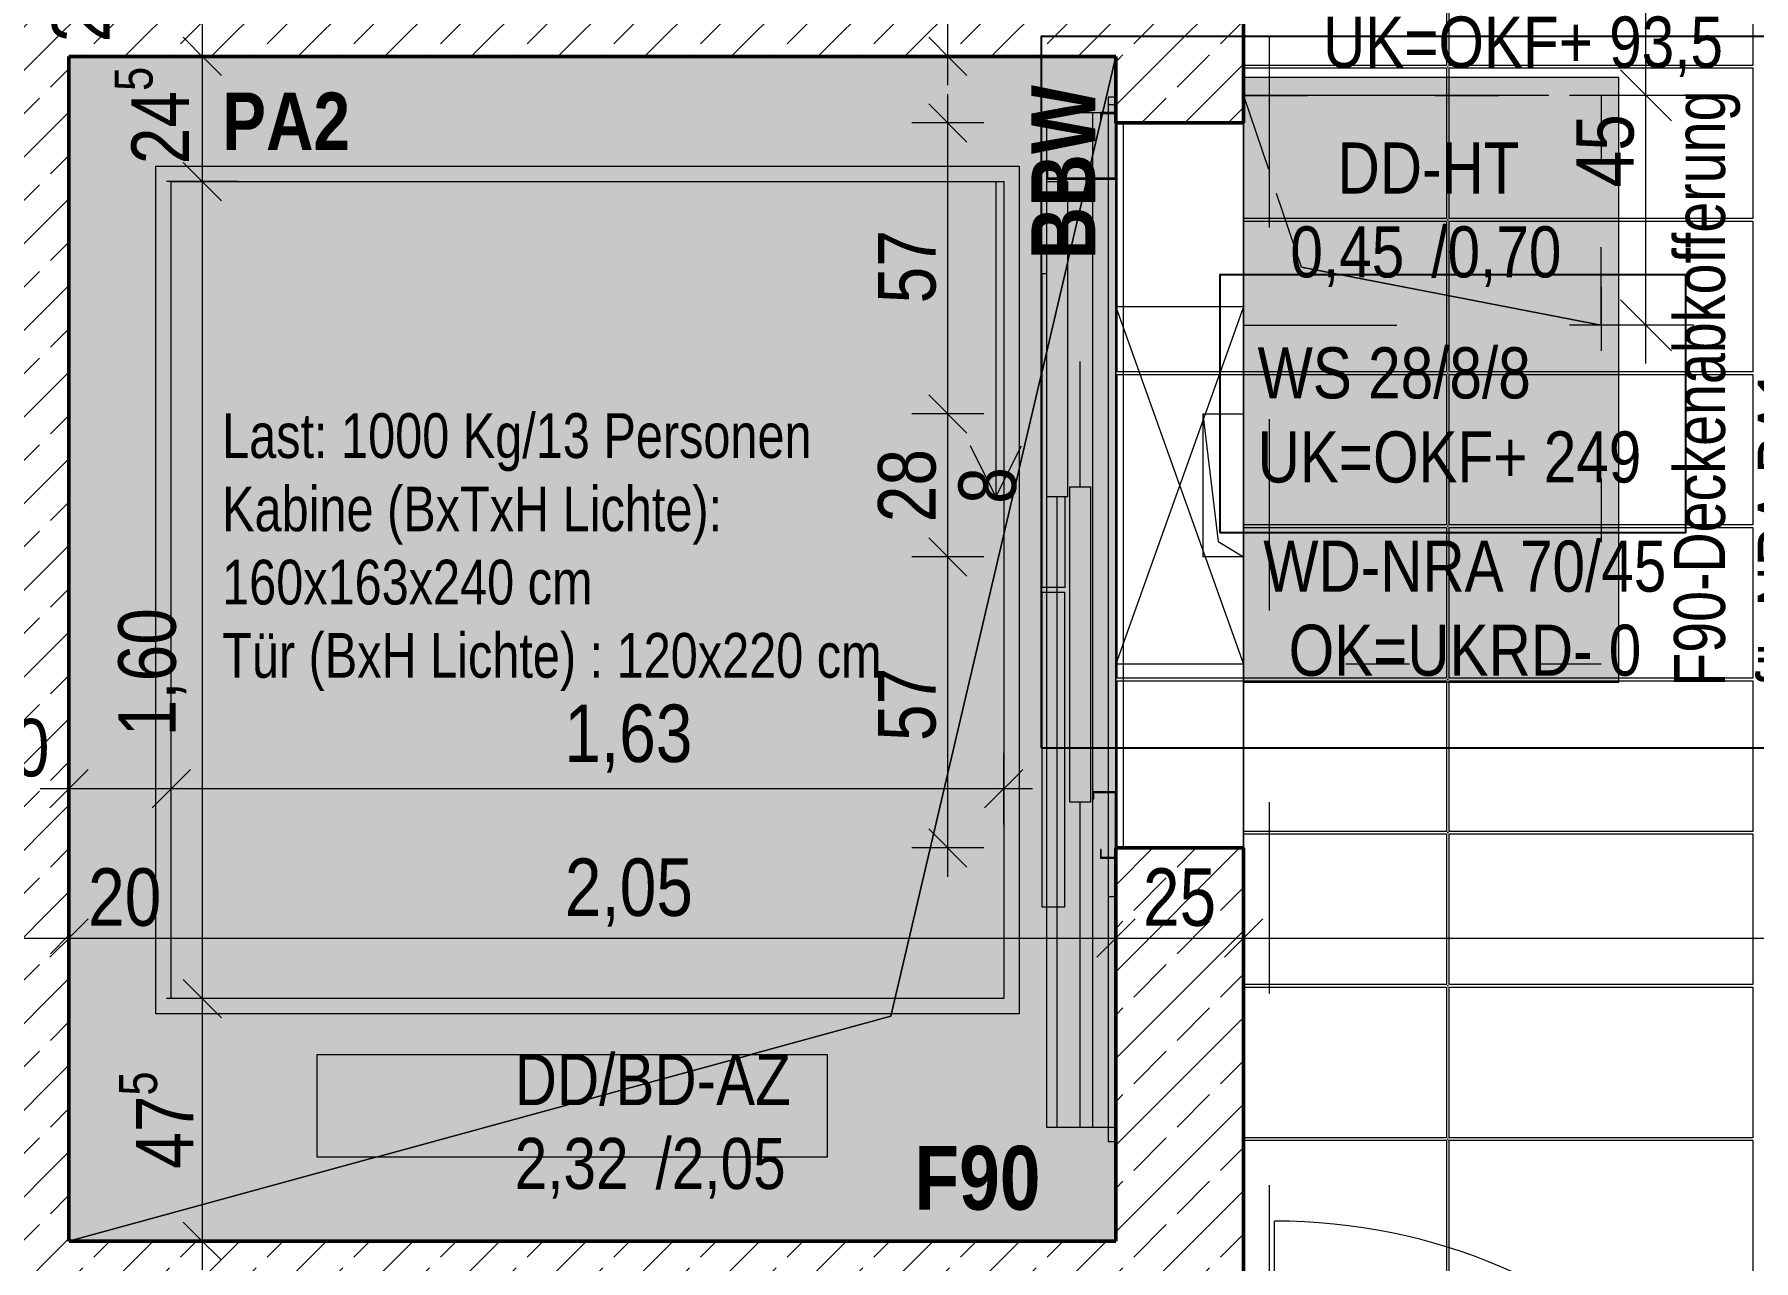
# Model space of a CAD drawing. Header units: centimetres. Extents: x 52.8 to 69.4, y 16.8 to 58.2.
# Drawn here: x 58.37 to 65.11, y 45.69 to 50.49 of the extents above; entities that cross this region are included whole.
import ezdxf
from ezdxf.xclip import XClip

# ---------------------------------------------------------------- set-up
doc = ezdxf.new("R2010")
doc.units = ezdxf.units.CM
doc.header["$MEASUREMENT"] = 0
doc.header["$XCLIPFRAME"] = 0
doc.set_wipeout_variables(frame=1)
for name, pattern in [('Punktlinie_ eng', [0.075, 0.025, -0.05]), ('Strichlinie', [0.4, 0.3, -0.1]), ('Strichlinie kurz', [0.15, 0.075, -0.075]), ('Strichlinie_ eng', [0.23, 0.15, -0.08]), ('Wipeout_Contour', [100, 0, -100])]:
    doc.linetypes.add(name, pattern=pattern)
for name, color, linetype in [('6._6.OG mit 2x Wunschposition Steuerschränke (rot)_1_Bemaßung 100.gfb', 7, 'Continuous'), ('6._6.OG mit 2x Wunschposition Steuerschränke (rot)_1_Bemaßung 50.gfb', 7, 'Continuous'), ('6._6.OG mit 2x Wunschposition Steuerschränke (rot)_1_Bodenbelag.gfb', 7, 'Continuous'), ('6._6.OG mit 2x Wunschposition Steuerschränke (rot)_1_Dach.gfb', 7, 'Continuous'), ('6._6.OG mit 2x Wunschposition Steuerschränke (rot)_1_Decken.gfb', 7, 'Continuous'), ('6._6.OG mit 2x Wunschposition Steuerschränke (rot)_1_Neubau_Wände massiv.gfb', 7, 'Continuous'), ('6._6.OG mit 2x Wunschposition Steuerschränke (rot)_1_Raumstempel_gemeinsam.gfb', 7, 'Continuous'), ('6._6.OG mit 2x Wunschposition Steuerschränke (rot)_1_Raumstempel_TF.gfb', 7, 'Continuous'), ('6._6.OG mit 2x Wunschposition Steuerschränke (rot)_1_Stahlbau.gfb', 7, 'Continuous'), ('6._6.OG mit 2x Wunschposition Steuerschränke (rot)_1_Text 1_50.gfb', 7, 'Continuous'), ('6._6.OG mit 2x Wunschposition Steuerschränke (rot)_1_Treppen_ Rampen.gfb', 7, 'Continuous'), ('6._6.OG mit 2x Wunschposition Steuerschränke (rot)_1_Unterdecken.gfb', 7, 'Continuous'), ('6._6.OG mit 2x Wunschposition Steuerschränke (rot)_1_Wolken.gfb', 7, 'Continuous'), ('6._6.OG mit 2x Wunschposition Steuerschränke (rot)_1_Wände innen TB.gfb', 7, 'Continuous'), ('6._6.OG mit 2x Wunschposition Steuerschränke (rot)_1_Wände massiv.gfb', 7, 'Continuous')]:
    doc.layers.add(name, color=color, linetype=linetype)
doc.styles.add('ERSTELLTER_STIL_2', font='ARIALNB.TTF')
doc.styles.add('ERSTELLTER_STIL_3', font='')
doc.styles.get('ERSTELLTER_STIL_3').set_extended_font_data('Arial Narrow')
doc.linetypes.add('Welle', pattern='A,0,[1,SEL17_ARC_5_GN_SN_AU_XX_002 _BV1.Shx,S=0.00448,R=0,X=0,Y=0],-0.564444,0', length=0.564444)
pattern_1 = [(45, (42.56998, 24.06177), (-0.1697056, 0.1697056), []), (45, (42.48513, 24.14663), (-0.1697056, 0.1697056), [0.18, -0.06])]

# ---------------------------------------------------------------- blocks, each defined once
blk = doc.blocks.new('*X3')
at = {"layer": '6._6.OG mit 2x Wunschposition Steuerschränke (rot)_1_Bodenbelag.gfb', "color": 254, "linetype": 'Continuous', "lineweight": 18, "ltscale": 10, "true_color": 0xdfdfdf}
for p, q in [((63.905, 50.9568), (63.905, 50.3668)), ((63.915, 50.3668), (63.915, 50.9568)), ((65.105, 50.9568), (65.105, 50.3668)), ((63.905, 50.3668), (63.11, 50.3668)), ((65.105, 50.3668), (63.915, 50.3668)), ((63.11, 50.3568), (63.905, 50.3568)), ((63.905, 50.3568), (63.905, 49.7668)), ((63.915, 49.7668), (63.915, 50.3568)), ((63.915, 50.3568), (65.105, 50.3568)), ((65.105, 50.3568), (65.105, 49.7668)), ((63.905, 49.7668), (63.11, 49.7668)), ((63.11, 49.7568), (63.905, 49.7568)), ((63.905, 49.7568), (63.905, 49.1668)), ((65.105, 49.7668), (63.915, 49.7668)), ((63.915, 49.1668), (63.915, 49.7568)), ((63.915, 49.7568), (65.105, 49.7568)), ((65.105, 49.7568), (65.105, 49.1668)), ((63.905, 49.1668), (63.11, 49.1668)), ((63.11, 49.1568), (63.905, 49.1568)), ((63.905, 49.1568), (63.905, 48.5668)), ((65.105, 49.1668), (63.915, 49.1668)), ((63.915, 48.5668), (63.915, 49.1568)), ((63.915, 49.1568), (65.105, 49.1568)), ((65.105, 49.1568), (65.105, 48.5668)), ((63.905, 48.5668), (63.11, 48.5668)), ((63.11, 48.5568), (63.905, 48.5568)), ((63.905, 48.5568), (63.905, 47.9668)), ((65.105, 48.5668), (63.915, 48.5668)), ((63.915, 47.9668), (63.915, 48.5568)), ((63.915, 48.5568), (65.105, 48.5568)), ((65.105, 48.5568), (65.105, 47.9668)), ((63.905, 47.9668), (63.11, 47.9668)), ((63.11, 47.9568), (63.905, 47.9568)), ((63.905, 47.9568), (63.905, 47.3668)), ((65.105, 47.9668), (63.915, 47.9668)), ((63.915, 47.3668), (63.915, 47.9568)), ((63.915, 47.9568), (65.105, 47.9568)), ((65.105, 47.9568), (65.105, 47.3668)), ((63.905, 47.3668), (63.11, 47.3668)), ((63.11, 47.3568), (63.905, 47.3568)), ((63.905, 47.3568), (63.905, 46.7668)), ((65.105, 47.3668), (63.915, 47.3668)), ((63.915, 46.7668), (63.915, 47.3568)), ((63.915, 47.3568), (65.105, 47.3568)), ((65.105, 47.3568), (65.105, 46.7668)), ((63.905, 46.7668), (63.11, 46.7668)), ((63.11, 46.7568), (63.905, 46.7568)), ((63.905, 46.7568), (63.905, 46.1668)), ((65.105, 46.7668), (63.915, 46.7668)), ((63.915, 46.1668), (63.915, 46.7568)), ((63.915, 46.7568), (65.105, 46.7568)), ((65.105, 46.7568), (65.105, 46.1668)), ((63.905, 46.1668), (63.11, 46.1668)), ((63.11, 46.1568), (63.905, 46.1568)), ((63.905, 46.1568), (63.905, 45.5668)), ((65.105, 46.1668), (63.915, 46.1668)), ((63.915, 45.5668), (63.915, 46.1568)), ((63.915, 46.1568), (65.105, 46.1568)), ((65.105, 46.1568), (65.105, 45.5668))]:
    blk.add_line(p, q, dxfattribs=at)
for p in [(63.91, 50.3618), (63.91, 50.3618), (63.91, 50.3618), (63.91, 50.3618), (63.91, 49.7618), (63.91, 49.7618), (63.91, 49.7618), (63.91, 49.7618), (63.91, 49.1618), (63.91, 49.1618), (63.91, 49.1618), (63.91, 49.1618), (63.91, 48.5618), (63.91, 48.5618), (63.91, 48.5618), (63.91, 48.5618), (63.91, 47.9618), (63.91, 47.9618), (63.91, 47.9618), (63.91, 47.9618), (63.91, 47.3618), (63.91, 47.3618), (63.91, 47.3618), (63.91, 47.3618), (63.91, 46.7618), (63.91, 46.7618), (63.91, 46.7618), (63.91, 46.7618), (63.91, 46.1618), (63.91, 46.1618), (63.91, 46.1618), (63.91, 46.1618)]:
    blk.add_point(p, dxfattribs=at)
blk = doc.blocks.new('*X4')
at = {"layer": '6._6.OG mit 2x Wunschposition Steuerschränke (rot)_1_Bodenbelag.gfb', "color": 254, "linetype": 'Continuous', "lineweight": 18, "ltscale": 10, "true_color": 0xdfdfdf}
for p, q in [((62.615, 49.1668), (62.615, 50.1418)), ((63.11, 49.1668), (62.615, 49.1668)), ((62.615, 47.9668), (62.615, 49.1568)), ((62.615, 49.1568), (63.11, 49.1568)), ((63.11, 47.9668), (62.615, 47.9668)), ((62.615, 47.3018), (62.615, 47.9568)), ((62.615, 47.9568), (63.11, 47.9568))]:
    blk.add_line(p, q, dxfattribs=at)
blk = doc.blocks.new('Zeichnung_2_1', base_point=(42.57, 24.0618))
at = {"layer": '6._6.OG mit 2x Wunschposition Steuerschränke (rot)_1_Dach.gfb', "linetype": 'Continuous', "lineweight": 0, "true_color": 0x5f5f5f}
blk.add_hatch(color=251, dxfattribs=at).paths.add_polyline_path([(63.11, 47.9518), (64.58, 47.9518), (64.58, 50.3192), (63.11, 50.3192)])
at = {"layer": '6._6.OG mit 2x Wunschposition Steuerschränke (rot)_1_Bemaßung 100.gfb', "color": 7, "linetype": 'Continuous', "lineweight": 13, "ltscale": 10}
for p, q in [((61.9519, 50.1418), (61.9519, 50.2543)), ((62.0269, 50.0668), (61.8769, 50.2168)), ((62.0925, 50.1418), (61.8112, 50.1418))]:
    blk.add_line(p, q, dxfattribs=at)
at = {"layer": '6._6.OG mit 2x Wunschposition Steuerschränke (rot)_1_Bemaßung 50.gfb', "color": 7, "linetype": 'Continuous', "lineweight": 13, "ltscale": 10}
for p, q in [((64.6858, 50.2492), (64.6858, 55.4418)), ((64.5858, 50.3492), (64.7858, 50.1492)), ((64.8733, 50.2492), (64.3858, 50.2492)), ((64.6858, 49.3492), (64.6858, 50.2492)), ((64.5858, 49.4492), (64.7858, 49.2492)), ((64.8733, 49.3492), (64.3858, 49.3492)), ((64.6858, 49.1992), (64.6858, 49.3492))]:
    blk.add_line(p, q, dxfattribs=at)
at = {"layer": '6._6.OG mit 2x Wunschposition Steuerschränke (rot)_1_Bodenbelag.gfb', "color": 7, "linetype": 'Continuous', "lineweight": 13, "ltscale": 10, "flags": 128}
for points in [[(63.11, 52.0118), (63.11, 49.7518), (63.11, 47.0718), (63.11, 43.3218), (68.31, 43.3218), (68.31, 52.4918), (68.31, 55.0618), (63.11, 55.0618)], [(62.61, 47.3018), (63.11, 47.3018), (63.11, 50.1418), (62.61, 50.1418)]]:
    blk.add_lwpolyline(points, close=True, dxfattribs=at)
at = {"layer": '6._6.OG mit 2x Wunschposition Steuerschränke (rot)_1_Dach.gfb', "color": 8, "linetype": 'Continuous', "lineweight": 13, "ltscale": 10, "flags": 128}
blk.add_lwpolyline([(63.11, 47.9518), (64.58, 47.9518), (64.58, 50.3192), (63.11, 50.3192)], close=True, dxfattribs=at)
at = {"layer": '6._6.OG mit 2x Wunschposition Steuerschränke (rot)_1_Neubau_Wände massiv.gfb', "color": 7, "linetype": 'Strichlinie', "lineweight": 13, "ltscale": 10}
blk.add_line((62.47, 46.2068), (62.47, 50.1818), dxfattribs=at)
at = {"layer": '6._6.OG mit 2x Wunschposition Steuerschränke (rot)_1_Neubau_Wände massiv.gfb', "color": 7, "linetype": 'Continuous', "lineweight": 13, "ltscale": 10}
for p, q in [((62.52, 46.2068), (62.52, 50.1818)), ((63.11, 49.4218), (62.61, 49.4218)), ((62.95, 49.0018), (63.0105, 48.5022)), ((62.95, 49.0018), (62.95, 48.4418)), ((62.95, 49.0018), (63.11, 49.0018)), ((63.0105, 48.5022), (63.11, 48.4418)), ((63.11, 48.4418), (62.95, 48.4418)), ((63.11, 48.0218), (62.61, 48.0218)), ((63.231, 43.5618), (63.231, 45.8408))]:
    blk.add_line(p, q, dxfattribs=at)
at = {"layer": '6._6.OG mit 2x Wunschposition Steuerschränke (rot)_1_Neubau_Wände massiv.gfb', "color": 7, "linetype": 'Strichlinie_ eng', "lineweight": 13, "ltscale": 10}
for p, q in [((63.11, 49.4218), (62.61, 48.0218)), ((62.61, 49.4218), (63.11, 48.0218)), ((62.61, 48.0218), (62.61, 49.4218)), ((63.11, 48.0218), (63.11, 49.4218))]:
    blk.add_line(p, q, dxfattribs=at)
at = {"layer": '6._6.OG mit 2x Wunschposition Steuerschränke (rot)_1_Neubau_Wände massiv.gfb', "color": 7, "linetype": 'Continuous', "lineweight": 13, "ltscale": 10}
blk.add_arc((63.231, 43.5618), 2.279, 0, 90, dxfattribs=at)
at = {"layer": '6._6.OG mit 2x Wunschposition Steuerschränke (rot)_1_Stahlbau.gfb', "color": 153, "linetype": 'Continuous', "lineweight": 13, "ltscale": 10, "true_color": 0x6a8fe6}
for p, q in [((62.61, 50.2418), (62.58, 50.2418)), ((62.58, 50.2418), (62.58, 48.1968)), ((62.64, 50.2418), (62.61, 50.2418)), ((62.64, 48.1968), (62.64, 50.2418)), ((62.61, 50.2118), (62.58, 50.2118)), ((62.58, 50.2118), (62.58, 48.6618)), ((62.64, 50.2118), (62.61, 50.2118)), ((62.64, 48.6618), (62.64, 50.2118)), ((62.58, 48.6618), (62.58, 47.1118)), ((62.64, 47.1118), (62.64, 48.6618)), ((62.58, 48.1968), (62.58, 46.1518)), ((62.64, 46.1518), (62.64, 48.1968)), ((62.58, 47.1118), (62.61, 47.1118)), ((62.61, 47.1118), (62.64, 47.1118)), ((62.58, 46.1518), (62.61, 46.1518)), ((62.61, 46.1518), (62.64, 46.1518))]:
    blk.add_line(p, q, dxfattribs=at)
at = {"layer": '6._6.OG mit 2x Wunschposition Steuerschränke (rot)_1_Unterdecken.gfb', "color": 8, "linetype": 'Strichlinie kurz', "lineweight": 13, "ltscale": 10, "flags": 128}
blk.add_lwpolyline([(63.21, 43.8218), (68.2, 43.8218), (68.2, 54.9118), (63.21, 54.9118)], close=True, dxfattribs=at)
at = {"layer": '6._6.OG mit 2x Wunschposition Steuerschränke (rot)_1_Wolken.gfb', "color": 1, "linetype": 'Welle', "lineweight": 25, "ltscale": 10, "flags": 128}
blk.add_lwpolyline([(63.0171, 48.5371), (64.8416, 48.5371), (64.8416, 49.5468), (63.0171, 49.5468)], close=True, dxfattribs=at)
at = {"layer": '6._6.OG mit 2x Wunschposition Steuerschränke (rot)_1_Wände innen TB.gfb', "color": 7, "linetype": 'Punktlinie_ eng', "lineweight": 13, "ltscale": 10, "flags": 128}
for points in [[(64.58, 50.3192), (64.51, 50.3192)], [(64.58, 47.9518), (64.58, 50.3192)], [(64.51, 50.2492), (64.51, 48.0218)], [(64.51, 48.0218), (63.11, 48.0218)], [(63.11, 48.0218), (63.11, 47.9518)], [(63.11, 47.9518), (64.51, 47.9518)], [(64.58, 47.9518), (64.51, 47.9518)]]:
    blk.add_lwpolyline(points, dxfattribs=at)
at = {"layer": '6._6.OG mit 2x Wunschposition Steuerschränke (rot)_1_Raumstempel_gemeinsam.gfb', "color": 7, "linetype": 'Continuous', "lineweight": 13, "ltscale": 10}
for name in ['*X3', '*X4']:
    blk.add_blockref(name, (0, 0), dxfattribs=at)
at = {"layer": '6._6.OG mit 2x Wunschposition Steuerschränke (rot)_1_Bemaßung 100.gfb', "color": 7, "linetype": 'Continuous', "lineweight": 13, "insert": (65.3265, 47.9334), "char_height": 0.2, "width": 2.446279, "attachment_point": 7, "rotation": 90, "line_spacing_factor": 0.984487, "style": 'ERSTELLTER_STIL_3'}
blk.add_mtext('\\A1;{\\W0.95;F90-Deckenabkofferung für NRA PA1}', dxfattribs=at)
at = {"layer": '6._6.OG mit 2x Wunschposition Steuerschränke (rot)_1_Bemaßung 100.gfb', "color": 7, "linetype": 'Continuous', "lineweight": 13, "insert": (59.0629, 46.0453), "char_height": 0.225, "attachment_point": 7, "rotation": 90, "style": 'ERSTELLTER_STIL_3'}
blk.add_mtext('\\A1;47{\\H0.66x;\\S5^  ;}', dxfattribs=at)
at = {"layer": '6._6.OG mit 2x Wunschposition Steuerschränke (rot)_1_Bemaßung 50.gfb', "color": 7, "linetype": 'Continuous', "lineweight": 13, "insert": (64.6408, 49.8891), "char_height": 0.225, "width": 0.288002, "attachment_point": 7, "rotation": 90, "style": 'ERSTELLTER_STIL_3'}
blk.add_mtext('\\A1;45', dxfattribs=at)
at = {"layer": '6._6.OG mit 2x Wunschposition Steuerschränke (rot)_1_Decken.gfb', "color": 7, "linetype": 'Continuous', "lineweight": 13, "insert": (63.8342, 49.478), "char_height": 0.2, "attachment_point": 8, "line_spacing_factor": 0.985499, "style": 'ERSTELLTER_STIL_3'}
blk.add_mtext('\\A1;\\pt0;DD-HT\\P 0,45{\\H0.66x;\\S^  ;} /0,70{\\H0.66x;\\S^  ;\\S^  ;}', dxfattribs=at)
at = {"layer": '6._6.OG mit 2x Wunschposition Steuerschränke (rot)_1_Raumstempel_TF.gfb', "color": 7, "linetype": 'Continuous', "lineweight": 13, "insert": (59.1099, 50.0355), "char_height": 0.225, "attachment_point": 7, "style": 'ERSTELLTER_STIL_2'}
blk.add_mtext('\\A1;PA2', dxfattribs=at)
at = {"layer": '6._6.OG mit 2x Wunschposition Steuerschränke (rot)_1_Text 1_50.gfb', "color": 7, "linetype": 'Continuous', "lineweight": 13, "insert": (61.8214, 45.8815), "char_height": 0.25, "attachment_point": 7, "style": 'ERSTELLTER_STIL_2'}
blk.add_mtext('\\A1;F90', dxfattribs=at)
at = {"layer": '6._6.OG mit 2x Wunschposition Steuerschränke (rot)_1_Wände massiv.gfb', "color": 7, "linetype": 'Continuous', "lineweight": 13, "char_height": 0.2, "style": 'ERSTELLTER_STIL_3'}
for s, insert, attachment_point in [('\\A1;UK=OKF+ 93,5', (64.9876, 50.4396), 6), ('\\A1;WS 28/8/8', (63.1651, 49.1612), 4), ('\\A1;UK=OKF+ 249', (63.1651, 48.8318), 4), ('\\A1;WD-NRA 70/45', (64.7656, 48.4043), 6), ('\\A1;OK=UKRD- 0', (64.6677, 48.075), 6)]:
    blk.add_mtext(s, dxfattribs=dict(at, insert=insert, attachment_point=attachment_point))
at = {"color": 254, "linetype": 'Wipeout_Contour', "lineweight": 0, "ltscale": 309.854308}
blk.add_wipeout([(58.8506, 49.9718), (58.8506, 46.6518), (62.2306, 46.6518), (62.2306, 49.9718)], dxfattribs=at).dxf.layer = '6._6.OG mit 2x Wunschposition Steuerschränke (rot)_1_Treppen_ Rampen.gfb'
at = {"color": 254, "linetype": 'Wipeout_Contour', "lineweight": 0, "ltscale": 314.03414}
blk.add_wipeout([(62.32, 48.3018), (62.32, 47.0718), (62.41, 47.0718), (62.41, 48.3018)], dxfattribs=at).dxf.layer = '6._6.OG mit 2x Wunschposition Steuerschränke (rot)_1_Treppen_ Rampen.gfb'
at = {"color": 254, "linetype": 'Wipeout_Contour', "lineweight": 0, "ltscale": 304.654515}
blk.add_wipeout([(61.4806, 46.4918), (59.4806, 46.4918), (59.4806, 46.0918), (61.4806, 46.0918)], dxfattribs=at).dxf.layer = '6._6.OG mit 2x Wunschposition Steuerschränke (rot)_1_Treppen_ Rampen.gfb'
at = {"layer": '6._6.OG mit 2x Wunschposition Steuerschränke (rot)_1_Bemaßung 100.gfb', "color": 7, "linetype": 'Continuous', "lineweight": 13, "ltscale": 10}
for p, q in [((61.9519, 49.0018), (61.9519, 50.1418)), ((58.9576, 49.9868), (59.1076, 49.8368)), ((59.1732, 49.9118), (58.892, 49.9118)), ((59.0326, 46.7118), (59.0326, 49.9118)), ((61.8769, 49.0768), (62.0269, 48.9268)), ((62.0925, 49.0018), (61.8112, 49.0018)), ((61.9519, 48.4418), (61.9519, 49.0018)), ((61.8769, 48.5168), (62.0269, 48.3668)), ((62.0925, 48.4418), (61.8112, 48.4418)), ((61.9519, 47.3018), (61.9519, 48.4418)), ((58.9106, 47.3934), (58.9106, 47.6747)), ((62.1706, 47.3934), (62.1706, 47.6747)), ((58.9856, 47.6091), (58.8356, 47.4591)), ((62.0956, 47.4591), (62.2456, 47.6091)), ((58.9106, 47.5341), (62.1706, 47.5341)), ((62.1706, 47.5341), (62.2831, 47.5341)), ((61.8769, 47.3768), (62.0269, 47.2268)), ((62.0925, 47.3018), (61.8112, 47.3018)), ((61.9519, 47.1893), (61.9519, 47.3018)), ((58.9576, 46.7868), (59.1076, 46.6368)), ((59.1732, 46.7118), (58.892, 46.7118))]:
    blk.add_line(p, q, dxfattribs=at)
at = {"layer": '6._6.OG mit 2x Wunschposition Steuerschränke (rot)_1_Neubau_Wände massiv.gfb', "color": 7, "linetype": 'Continuous', "lineweight": 13, "ltscale": 10}
for p, q in [((62.14, 49.9118), (62.14, 48.6768)), ((62.14, 48.6768), (62.04, 48.8768)), ((62.14, 48.6768), (62.24, 48.8768))]:
    blk.add_line(p, q, dxfattribs=at)
at = {"layer": '6._6.OG mit 2x Wunschposition Steuerschränke (rot)_1_Treppen_ Rampen.gfb', "color": 251, "linetype": 'Continuous', "lineweight": 18, "ltscale": 10, "true_color": 0x5f5f5f}
for p, q in [((58.9106, 46.7118), (58.9106, 49.9118)), ((58.9106, 49.9118), (62.1706, 49.9118)), ((62.1706, 49.9118), (62.1706, 46.7118)), ((62.1706, 46.7118), (58.9106, 46.7118))]:
    blk.add_line(p, q, dxfattribs=at)
at = {"layer": '6._6.OG mit 2x Wunschposition Steuerschränke (rot)_1_Treppen_ Rampen.gfb', "color": 7, "linetype": 'Continuous', "lineweight": 13, "ltscale": 10, "flags": 128}
for points in [[(58.8506, 49.9718), (62.2306, 49.9718), (62.2306, 46.6518), (58.8506, 46.6518)], [(62.32, 48.3018), (62.32, 47.0718), (62.41, 47.0718), (62.41, 48.3018)], [(61.4806, 46.4918), (59.4806, 46.4918), (59.4806, 46.0918), (61.4806, 46.0918)]]:
    blk.add_lwpolyline(points, close=True, dxfattribs=at)
at = {"layer": '6._6.OG mit 2x Wunschposition Steuerschränke (rot)_1_Bemaßung 100.gfb', "color": 7, "linetype": 'Continuous', "lineweight": 13, "insert": (59.0454, 49.9801), "char_height": 0.225, "attachment_point": 7, "rotation": 90, "style": 'ERSTELLTER_STIL_3'}
blk.add_mtext('\\A1;24{\\H0.66x;\\S5^  ;}', dxfattribs=at)
at = {"layer": '6._6.OG mit 2x Wunschposition Steuerschränke (rot)_1_Bemaßung 100.gfb', "color": 7, "linetype": 'Continuous', "lineweight": 13, "char_height": 0.225, "attachment_point": 7, "rotation": 90, "style": 'ERSTELLTER_STIL_3'}
for s, insert, width in [('\\A1;57', (61.9069, 49.4348), 0.288002), ('\\A1;28', (61.9069, 48.5778), 0.288002), ('\\A1;8', (62.2219, 48.6498), 0.144), ('\\A1;1,60', (58.9701, 47.7394), 0.504002), ('\\A1;57', (61.9069, 47.7208), 0.288002)]:
    blk.add_mtext(s, dxfattribs=dict(at, insert=insert, width=width))
at = {"layer": '6._6.OG mit 2x Wunschposition Steuerschränke (rot)_1_Bemaßung 100.gfb', "color": 7, "linetype": 'Continuous', "lineweight": 13, "insert": (59.1099, 47.916), "char_height": 0.175, "attachment_point": 7, "line_spacing_factor": 0.983492, "style": 'ERSTELLTER_STIL_3'}
blk.add_mtext('\\A1;{\\W0.95;Last: 1000 Kg/13 Personen\\PKabine (BxTxH Lichte): \\P160x163x240 cm\\PTür (BxH Lichte) : 120x220 cm}', dxfattribs=at)
at = {"layer": '6._6.OG mit 2x Wunschposition Steuerschränke (rot)_1_Bemaßung 100.gfb', "color": 7, "linetype": 'Continuous', "lineweight": 13, "insert": (60.4499, 47.5966), "char_height": 0.225, "width": 0.504002, "attachment_point": 7, "style": 'ERSTELLTER_STIL_3'}
blk.add_mtext('\\A1;1,63', dxfattribs=at)
at = {"layer": '6._6.OG mit 2x Wunschposition Steuerschränke (rot)_1_Bemaßung 50.gfb', "color": 7, "linetype": 'Continuous', "lineweight": 13, "char_height": 0.225, "attachment_point": 7, "style": 'ERSTELLTER_STIL_3'}
for s, insert, width in [('\\A1;20', (58.585, 46.9939), 0.288002), ('\\A1;2,05', (60.452, 46.9939), 0.504002)]:
    blk.add_mtext(s, dxfattribs=dict(at, insert=insert, width=width))
at = {"layer": '6._6.OG mit 2x Wunschposition Steuerschränke (rot)_1_Decken.gfb', "color": 7, "linetype": 'Continuous', "lineweight": 13, "insert": (60.7964, 45.9077), "char_height": 0.2, "attachment_point": 8, "line_spacing_factor": 0.985455, "style": 'ERSTELLTER_STIL_3'}
blk.add_mtext('\\A1;\\pt0;DD/BD-AZ\\P 2,32{\\H0.66x;\\S^  ;} /2,05{\\H0.66x;\\S^  ;\\S^  ;}', dxfattribs=at)
at = {"color": 254, "linetype": 'Wipeout_Contour', "lineweight": 0, "ltscale": 317.095894}
blk.add_wipeout([(62.32, 48.3218), (62.41, 48.3218), (62.41, 49.5518), (62.32, 49.5518)], dxfattribs=at).dxf.layer = '6._6.OG mit 2x Wunschposition Steuerschränke (rot)_1_Treppen_ Rampen.gfb'
at = {"layer": '6._6.OG mit 2x Wunschposition Steuerschränke (rot)_1_Decken.gfb', "color": 7, "linetype": 'Strichlinie', "lineweight": 13, "ltscale": 10, "flags": 128}
blk.add_lwpolyline([(58.51, 50.4018), (62.61, 50.4018), (62.61, 45.7618), (58.51, 45.7618)], close=True, dxfattribs=at)
at = {"layer": '6._6.OG mit 2x Wunschposition Steuerschränke (rot)_1_Neubau_Wände massiv.gfb', "color": 7, "linetype": 'Continuous', "lineweight": 13, "ltscale": 10}
blk.add_line((62.34, 46.2068), (62.34, 50.1818), dxfattribs=at)
at = {"layer": '6._6.OG mit 2x Wunschposition Steuerschränke (rot)_1_Neubau_Wände massiv.gfb', "color": 7, "linetype": 'Strichlinie', "lineweight": 13, "ltscale": 10}
blk.add_line((62.38, 46.2068), (62.38, 50.1818), dxfattribs=at)
at = {"layer": '6._6.OG mit 2x Wunschposition Steuerschränke (rot)_1_Treppen_ Rampen.gfb', "color": 7, "linetype": 'Continuous', "lineweight": 13, "ltscale": 10, "flags": 128}
blk.add_lwpolyline([(62.32, 48.3218), (62.32, 49.5518), (62.41, 49.5518), (62.41, 48.3218)], close=True, dxfattribs=at)
at = {"color": 254, "linetype": 'Wipeout_Contour', "lineweight": 0, "ltscale": 970.732058}
blk.add_wipeout([(62.61, 50.4018), (63.11, 50.4018), (63.11, 50.9818), (63.07, 50.9818), (63.07, 51.0018), (62.95, 51.0018), (62.95, 51.1618), (63.07, 51.1618), (63.07, 51.1818), (63.11, 51.1818), (63.11, 52.0218), (62.61, 52.0218)], dxfattribs=at).dxf.layer = '6._6.OG mit 2x Wunschposition Steuerschränke (rot)_1_Neubau_Wände massiv.gfb'
at = {"color": 254, "linetype": 'Wipeout_Contour', "lineweight": 0, "ltscale": 303.159377}
blk.add_wipeout([(58.51, 45.3618), (62.61, 45.3618), (62.61, 45.7618), (58.51, 45.7618)], dxfattribs=at).dxf.layer = '6._6.OG mit 2x Wunschposition Steuerschränke (rot)_1_Neubau_Wände massiv.gfb'
at = {"layer": '6._6.OG mit 2x Wunschposition Steuerschränke (rot)_1_Neubau_Wände massiv.gfb', "linetype": 'Continuous', "lineweight": 0, "true_color": 0x000000}
h = blk.add_hatch(dxfattribs=at)
h.set_pattern_fill('BETON__STAHLBETON_0001', color=18, style=0, pattern_type=2)
h.set_pattern_definition(pattern_1)
h.paths.add_polyline_path([(62.61, 50.4018), (63.11, 50.4018), (63.11, 50.9818), (63.07, 50.9818), (63.07, 51.0018), (62.95, 51.0018), (62.95, 51.1618), (63.07, 51.1618), (63.07, 51.1818), (63.11, 51.1818), (63.11, 52.0218), (62.61, 52.0218)])
h = blk.add_hatch(dxfattribs=at)
h.set_pattern_fill('BETON__STAHLBETON_0001', color=18, style=0, pattern_type=2)
h.set_pattern_definition(pattern_1)
h.paths.add_polyline_path([(58.51, 45.3618), (62.61, 45.3618), (62.61, 45.7618), (58.51, 45.7618)])
at = {"layer": '6._6.OG mit 2x Wunschposition Steuerschränke (rot)_1_Bemaßung 100.gfb', "color": 7, "linetype": 'Continuous', "lineweight": 13, "ltscale": 10}
for p, q in [((59.0326, 45.7618), (59.0326, 46.7118)), ((58.9576, 45.8368), (59.1076, 45.6868)), ((59.1732, 45.7618), (58.892, 45.7618)), ((59.0326, 45.6493), (59.0326, 45.7618))]:
    blk.add_line(p, q, dxfattribs=at)
at = {"layer": '6._6.OG mit 2x Wunschposition Steuerschränke (rot)_1_Neubau_Wände massiv.gfb', "color": 7, "linetype": 'Continuous', "lineweight": 50, "ltscale": 10, "flags": 128}
for points in [[(63.11, 50.4018), (63.11, 50.9818)], [(62.61, 45.7618), (58.51, 45.7618)]]:
    blk.add_lwpolyline(points, dxfattribs=at)
at = {"color": 254, "linetype": 'Wipeout_Contour', "lineweight": 0, "ltscale": 314.211258}
blk.add_wipeout([(57.53, 50.4018), (62.61, 50.4018), (62.61, 50.8018), (57.53, 50.8018)], dxfattribs=at).dxf.layer = '6._6.OG mit 2x Wunschposition Steuerschränke (rot)_1_Neubau_Wände massiv.gfb'
at = {"color": 254, "linetype": 'Wipeout_Contour', "lineweight": 0, "ltscale": 308.942414}
blk.add_wipeout([(63.11, 43.7218), (63.11, 46.0218), (62.61, 46.0218), (62.61, 43.7218)], dxfattribs=at).dxf.layer = '6._6.OG mit 2x Wunschposition Steuerschränke (rot)_1_Neubau_Wände massiv.gfb'
at = {"layer": '6._6.OG mit 2x Wunschposition Steuerschränke (rot)_1_Neubau_Wände massiv.gfb', "linetype": 'Continuous', "lineweight": 0, "true_color": 0x000000}
h = blk.add_hatch(dxfattribs=at)
h.set_pattern_fill('BETON__STAHLBETON_0001', color=18, style=0, pattern_type=2)
h.set_pattern_definition(pattern_1)
h.paths.add_polyline_path([(57.53, 50.4018), (62.61, 50.4018), (62.61, 50.8018), (57.53, 50.8018)])
h = blk.add_hatch(dxfattribs=at)
h.set_pattern_fill('BETON__STAHLBETON_0001', color=18, style=0, pattern_type=2)
h.set_pattern_definition(pattern_1)
h.paths.add_polyline_path([(63.11, 43.7218), (63.11, 46.0218), (62.61, 46.0218), (62.61, 43.7218)])
at = {"layer": '6._6.OG mit 2x Wunschposition Steuerschränke (rot)_1_Bemaßung 100.gfb', "color": 7, "linetype": 'Continuous', "lineweight": 13, "ltscale": 10}
for p, q in [((61.9519, 50.4018), (61.9519, 51.0018)), ((59.0326, 50.4018), (59.0326, 50.8018)), ((58.9576, 50.4768), (59.1076, 50.3268)), ((61.8769, 50.4768), (62.0269, 50.3268)), ((59.1732, 50.4018), (58.892, 50.4018)), ((59.0326, 49.9118), (59.0326, 50.4018)), ((62.0925, 50.4018), (61.8112, 50.4018)), ((61.9519, 50.2893), (61.9519, 50.4018))]:
    blk.add_line(p, q, dxfattribs=at)
at = {"layer": '6._6.OG mit 2x Wunschposition Steuerschränke (rot)_1_Neubau_Wände massiv.gfb', "color": 7, "linetype": 'Continuous', "lineweight": 50, "ltscale": 10, "flags": 128}
for points in [[(58.51, 50.4018), (62.61, 50.4018)], [(62.61, 46.0218), (62.61, 45.7618)], [(63.11, 43.7218), (63.11, 46.0218)]]:
    blk.add_lwpolyline(points, dxfattribs=at)
at = {"layer": '6._6.OG mit 2x Wunschposition Steuerschränke (rot)_1_Bemaßung 100.gfb', "color": 7, "linetype": 'Continuous', "lineweight": 13, "insert": (58.6726, 50.4578), "char_height": 0.225, "width": 0.288002, "attachment_point": 7, "rotation": 90, "style": 'ERSTELLTER_STIL_3'}
blk.add_mtext('\\A1;20', dxfattribs=at)
at = {"color": 254, "linetype": 'Wipeout_Contour', "lineweight": 0, "ltscale": 299.870949}
blk.add_wipeout([(58.11, 50.4018), (58.11, 43.7218), (58.51, 43.7218), (58.51, 50.4018)], dxfattribs=at).dxf.layer = '6._6.OG mit 2x Wunschposition Steuerschränke (rot)_1_Neubau_Wände massiv.gfb'
at = {"color": 254, "linetype": 'Wipeout_Contour', "lineweight": 0, "ltscale": 321.962174}
blk.add_wipeout([(63.11, 50.4018), (62.61, 50.4018), (62.61, 50.1418), (63.11, 50.1418)], dxfattribs=at).dxf.layer = '6._6.OG mit 2x Wunschposition Steuerschränke (rot)_1_Neubau_Wände massiv.gfb'
at = {"color": 254, "linetype": 'Wipeout_Contour', "lineweight": 0, "ltscale": 313.146829}
blk.add_wipeout([(62.61, 46.0218), (63.11, 46.0218), (63.11, 47.3018), (62.61, 47.3018)], dxfattribs=at).dxf.layer = '6._6.OG mit 2x Wunschposition Steuerschränke (rot)_1_Neubau_Wände massiv.gfb'
at = {"layer": '6._6.OG mit 2x Wunschposition Steuerschränke (rot)_1_Neubau_Wände massiv.gfb', "linetype": 'Continuous', "lineweight": 0, "true_color": 0x000000}
h = blk.add_hatch(dxfattribs=at)
h.set_pattern_fill('BETON__STAHLBETON_0001', color=18, style=0, pattern_type=2)
h.set_pattern_definition(pattern_1)
h.paths.add_polyline_path([(58.11, 50.4018), (58.11, 43.7218), (58.51, 43.7218), (58.51, 50.4018)])
h = blk.add_hatch(dxfattribs=at)
h.set_pattern_fill('BETON__STAHLBETON_0001', color=18, style=0, pattern_type=2)
h.set_pattern_definition(pattern_1)
h.paths.add_polyline_path([(63.11, 50.4018), (62.61, 50.4018), (62.61, 50.1418), (63.11, 50.1418)])
h = blk.add_hatch(dxfattribs=at)
h.set_pattern_fill('BETON__STAHLBETON_0001', color=18, style=0, pattern_type=2)
h.set_pattern_definition(pattern_1)
h.paths.add_polyline_path([(62.61, 46.0218), (63.11, 46.0218), (63.11, 47.3018), (62.61, 47.3018)])
at = {"layer": '6._6.OG mit 2x Wunschposition Steuerschränke (rot)_1_Bemaßung 100.gfb', "color": 7, "linetype": 'Continuous', "lineweight": 13, "ltscale": 10}
for p, q in [((58.51, 47.3934), (58.51, 47.6747)), ((58.585, 47.6091), (58.435, 47.4591)), ((58.3975, 47.5341), (58.51, 47.5341)), ((58.51, 47.5341), (58.9106, 47.5341))]:
    blk.add_line(p, q, dxfattribs=at)
at = {"layer": '6._6.OG mit 2x Wunschposition Steuerschränke (rot)_1_Bemaßung 50.gfb', "color": 7, "linetype": 'Continuous', "lineweight": 13, "ltscale": 10}
for p, q in [((58.51, 46.8082), (58.51, 47.0895)), ((62.61, 46.8082), (62.61, 47.0895)), ((63.11, 46.8082), (63.11, 47.0895)), ((58.585, 47.0239), (58.435, 46.8739)), ((62.685, 47.0239), (62.535, 46.8739)), ((63.185, 47.0239), (63.035, 46.8739)), ((58.11, 46.9489), (58.51, 46.9489)), ((58.51, 46.9489), (62.61, 46.9489)), ((62.61, 46.9489), (63.11, 46.9489)), ((63.11, 46.9489), (68.31, 46.9489))]:
    blk.add_line(p, q, dxfattribs=at)
at = {"layer": '6._6.OG mit 2x Wunschposition Steuerschränke (rot)_1_Decken.gfb', "color": 7, "linetype": 'Strichlinie_ eng', "lineweight": 13, "ltscale": 10, "flags": 128}
for points in [[(63.3368, 49.576), (64.51, 49.3492), (64.51, 50.2492), (63.11, 50.2492)], [(63.11, 50.2492), (63.11, 49.3492), (64.51, 49.3492), (63.3368, 49.576)]]:
    blk.add_lwpolyline(points, close=True, dxfattribs=at)
at = {"layer": '6._6.OG mit 2x Wunschposition Steuerschränke (rot)_1_Neubau_Wände massiv.gfb', "color": 7, "linetype": 'Continuous', "lineweight": 13, "ltscale": 10}
for p, q in [((62.34, 50.1818), (62.61, 50.1818)), ((62.61, 46.2068), (62.61, 50.1818)), ((62.61, 46.2068), (62.34, 46.2068))]:
    blk.add_line(p, q, dxfattribs=at)
at = {"layer": '6._6.OG mit 2x Wunschposition Steuerschränke (rot)_1_Neubau_Wände massiv.gfb', "color": 7, "linetype": 'Continuous', "lineweight": 50, "ltscale": 10}
for p, q in [((62.61, 50.1418), (63.11, 50.1418)), ((62.61, 47.3018), (63.11, 47.3018))]:
    blk.add_line(p, q, dxfattribs=at)
at = {"layer": '6._6.OG mit 2x Wunschposition Steuerschränke (rot)_1_Neubau_Wände massiv.gfb', "color": 7, "linetype": 'Strichlinie', "lineweight": 13, "ltscale": 10}
blk.add_line((63.11, 50.1418), (63.11, 47.3018), dxfattribs=at)
at = {"layer": '6._6.OG mit 2x Wunschposition Steuerschränke (rot)_1_Neubau_Wände massiv.gfb', "color": 7, "linetype": 'Continuous', "lineweight": 50, "ltscale": 10, "flags": 128}
for points in [[(58.51, 45.7618), (58.51, 50.4018)], [(62.61, 50.4018), (62.61, 50.1418)], [(63.11, 50.1418), (63.11, 50.4018)], [(62.61, 47.3018), (62.61, 46.0218)], [(63.11, 46.0218), (63.11, 47.3018)]]:
    blk.add_lwpolyline(points, dxfattribs=at)
at = {"layer": '6._6.OG mit 2x Wunschposition Steuerschränke (rot)_1_Wände innen TB.gfb', "color": 7, "linetype": 'Punktlinie_ eng', "lineweight": 13, "ltscale": 10, "flags": 128}
for points in [[(64.51, 50.3192), (63.11, 50.3192)], [(63.11, 50.3192), (63.11, 50.2492)], [(63.11, 50.2492), (64.51, 50.2492)]]:
    blk.add_lwpolyline(points, dxfattribs=at)
at = {"layer": '6._6.OG mit 2x Wunschposition Steuerschränke (rot)_1_Bemaßung 100.gfb', "color": 7, "linetype": 'Continuous', "lineweight": 13, "insert": (58.147, 47.5791), "char_height": 0.225, "width": 0.288002, "attachment_point": 7, "style": 'ERSTELLTER_STIL_3'}
blk.add_mtext('\\A1;20', dxfattribs=at)
at = {"layer": '6._6.OG mit 2x Wunschposition Steuerschränke (rot)_1_Bemaßung 50.gfb', "color": 7, "linetype": 'Continuous', "lineweight": 13, "insert": (62.716, 46.9939), "char_height": 0.225, "width": 0.288002, "attachment_point": 7, "style": 'ERSTELLTER_STIL_3'}
blk.add_mtext('\\A1;25', dxfattribs=at)
at = {"color": 254, "linetype": 'Wipeout_Contour', "lineweight": 0, "ltscale": 1120.247974}
blk.add_wipeout([(62.61, 50.1818), (62.55, 50.1818), (62.55, 50.1478), (62.553, 50.1478), (62.553, 50.1788), (62.607, 50.1788), (62.607, 49.9248), (62.343, 49.9248), (62.343, 49.9788), (62.374, 49.9788), (62.374, 49.9818), (62.34, 49.9818), (62.34, 49.9218), (62.61, 49.9218)], dxfattribs=at).dxf.layer = '6._6.OG mit 2x Wunschposition Steuerschränke (rot)_1_Neubau_Wände massiv.gfb'
at = {"color": 254, "linetype": 'Wipeout_Contour', "lineweight": 0, "ltscale": 942.345707}
blk.add_wipeout([(62.61, 47.5218), (62.52, 47.5218), (62.52, 47.4948), (62.523, 47.4948), (62.523, 47.5188), (62.607, 47.5188), (62.607, 47.2648), (62.553, 47.2648), (62.553, 47.2958), (62.55, 47.2958), (62.55, 47.2618), (62.61, 47.2618)], dxfattribs=at).dxf.layer = '6._6.OG mit 2x Wunschposition Steuerschränke (rot)_1_Neubau_Wände massiv.gfb'
at = {"layer": '6._6.OG mit 2x Wunschposition Steuerschränke (rot)_1_Neubau_Wände massiv.gfb', "color": 7, "linetype": 'Continuous', "lineweight": 13, "ltscale": 10}
for p, q in [((62.61, 50.1818), (62.55, 50.1818)), ((62.55, 50.1818), (62.55, 50.1478)), ((62.553, 50.1478), (62.553, 50.1788)), ((62.553, 50.1788), (62.607, 50.1788)), ((62.607, 50.1788), (62.607, 49.9248)), ((62.61, 49.9218), (62.61, 50.1818)), ((62.55, 50.1478), (62.553, 50.1478)), ((62.374, 49.9818), (62.34, 49.9818)), ((62.343, 49.9788), (62.374, 49.9788)), ((62.374, 49.9788), (62.374, 49.9818)), ((62.607, 47.5188), (62.607, 47.2648)), ((62.61, 47.2618), (62.61, 47.5218)), ((62.553, 47.2958), (62.55, 47.2958)), ((62.55, 47.2958), (62.55, 47.2618)), ((62.553, 47.2648), (62.553, 47.2958)), ((62.607, 47.2648), (62.553, 47.2648)), ((62.55, 47.2618), (62.61, 47.2618))]:
    blk.add_line(p, q, dxfattribs=at)
at = {"layer": '6._6.OG mit 2x Wunschposition Steuerschränke (rot)_1_Neubau_Wände massiv.gfb', "color": 7, "linetype": 'Continuous', "lineweight": 50, "ltscale": 10}
for p, q in [((62.61, 50.1418), (63.11, 50.1418)), ((62.61, 47.3018), (63.11, 47.3018))]:
    blk.add_line(p, q, dxfattribs=at)
at = {"color": 254, "linetype": 'Wipeout_Contour', "lineweight": 0, "ltscale": 318.027742}
blk.add_wipeout([(62.42, 48.6768), (62.42, 49.9118), (62.34, 49.9118), (62.34, 48.6768)], dxfattribs=at).dxf.layer = '6._6.OG mit 2x Wunschposition Steuerschränke (rot)_1_Neubau_Wände massiv.gfb'
at = {"layer": '6._6.OG mit 2x Wunschposition Steuerschränke (rot)_1_Neubau_Wände massiv.gfb', "color": 7, "linetype": 'Continuous', "lineweight": 13, "ltscale": 10}
for p, q in [((62.34, 49.9818), (62.34, 49.9218)), ((62.343, 49.9248), (62.343, 49.9788)), ((62.34, 49.9218), (62.61, 49.9218)), ((62.34, 48.6768), (62.34, 49.9118)), ((62.34, 49.9118), (62.42, 49.9118)), ((62.607, 49.9248), (62.343, 49.9248))]:
    blk.add_line(p, q, dxfattribs=at)
at = {"layer": '6._6.OG mit 2x Wunschposition Steuerschränke (rot)_1_Text 1_50.gfb', "color": 7, "linetype": 'Continuous', "lineweight": 13, "insert": (62.5291, 49.6062), "char_height": 0.25, "attachment_point": 7, "rotation": 90, "style": 'ERSTELLTER_STIL_2'}
blk.add_mtext('\\A1;BBW', dxfattribs=at)
at = {"color": 254, "linetype": 'Wipeout_Contour', "lineweight": 0, "ltscale": 315.371798}
blk.add_wipeout([(62.51, 47.4818), (62.51, 48.7168), (62.43, 48.7168), (62.43, 47.4818)], dxfattribs=at).dxf.layer = '6._6.OG mit 2x Wunschposition Steuerschränke (rot)_1_Neubau_Wände massiv.gfb'
at = {"layer": '6._6.OG mit 2x Wunschposition Steuerschränke (rot)_1_Decken.gfb', "linetype": 'Continuous', "lineweight": 0, "true_color": 0x3f3f3f}
blk.add_hatch(color=250, dxfattribs=at).paths.add_polyline_path([(61.7288, 46.643), (62.61, 50.4018), (58.51, 50.4018), (58.51, 45.7618)])
at = {"layer": '6._6.OG mit 2x Wunschposition Steuerschränke (rot)_1_Decken.gfb', "linetype": 'Continuous', "lineweight": 0, "true_color": 0x000000}
blk.add_hatch(color=18, dxfattribs=at).paths.add_polyline_path([(62.61, 50.4018), (61.7288, 46.643), (58.51, 45.7618), (62.61, 45.7618)])
at = {"layer": '6._6.OG mit 2x Wunschposition Steuerschränke (rot)_1_Decken.gfb', "color": 7, "linetype": 'Continuous', "lineweight": 13, "ltscale": 10, "flags": 128}
for points in [[(61.7288, 46.643), (58.51, 45.7618), (58.51, 50.4018), (62.61, 50.4018)], [(62.61, 50.4018), (62.61, 45.7618), (58.51, 45.7618), (61.7288, 46.643)]]:
    blk.add_lwpolyline(points, close=True, dxfattribs=at)
at = {"layer": '6._6.OG mit 2x Wunschposition Steuerschränke (rot)_1_Neubau_Wände massiv.gfb', "color": 7, "linetype": 'Continuous', "lineweight": 13, "ltscale": 10}
for p, q in [((62.42, 49.9118), (62.42, 48.6768)), ((62.43, 47.4818), (62.43, 48.7168)), ((62.43, 48.7168), (62.51, 48.7168)), ((62.51, 48.7168), (62.51, 47.4818)), ((62.42, 48.6768), (62.34, 48.6768)), ((62.51, 47.4818), (62.43, 47.4818)), ((62.61, 47.5218), (62.52, 47.5218)), ((62.52, 47.5218), (62.52, 47.4948)), ((62.52, 47.4948), (62.523, 47.4948)), ((62.523, 47.4948), (62.523, 47.5188)), ((62.523, 47.5188), (62.607, 47.5188))]:
    blk.add_line(p, q, dxfattribs=at)
at = {"layer": '6._6.OG mit 2x Wunschposition Steuerschränke (rot)_1_Wolken.gfb', "color": 1, "linetype": 'Welle', "lineweight": 25, "ltscale": 10, "flags": 128}
blk.add_lwpolyline([(62.317, 47.6945), (65.3988, 47.6945), (65.3988, 50.48), (62.317, 50.48)], close=True, dxfattribs=at)

msp = doc.modelspace()

# ---------------------------------------------------------------- block references
at = {"color": 7, "linetype": 'Continuous', "lineweight": 13, "ltscale": 10}
ref = msp.add_blockref('Zeichnung_2_1', (42.57, 24.0618), dxfattribs=at)
XClip(ref).set_block_clipping_path([(54.5300182444, 41.2759269262), (69.4001759032, 57.6149247779)])

doc.saveas('drawing.dxf')
